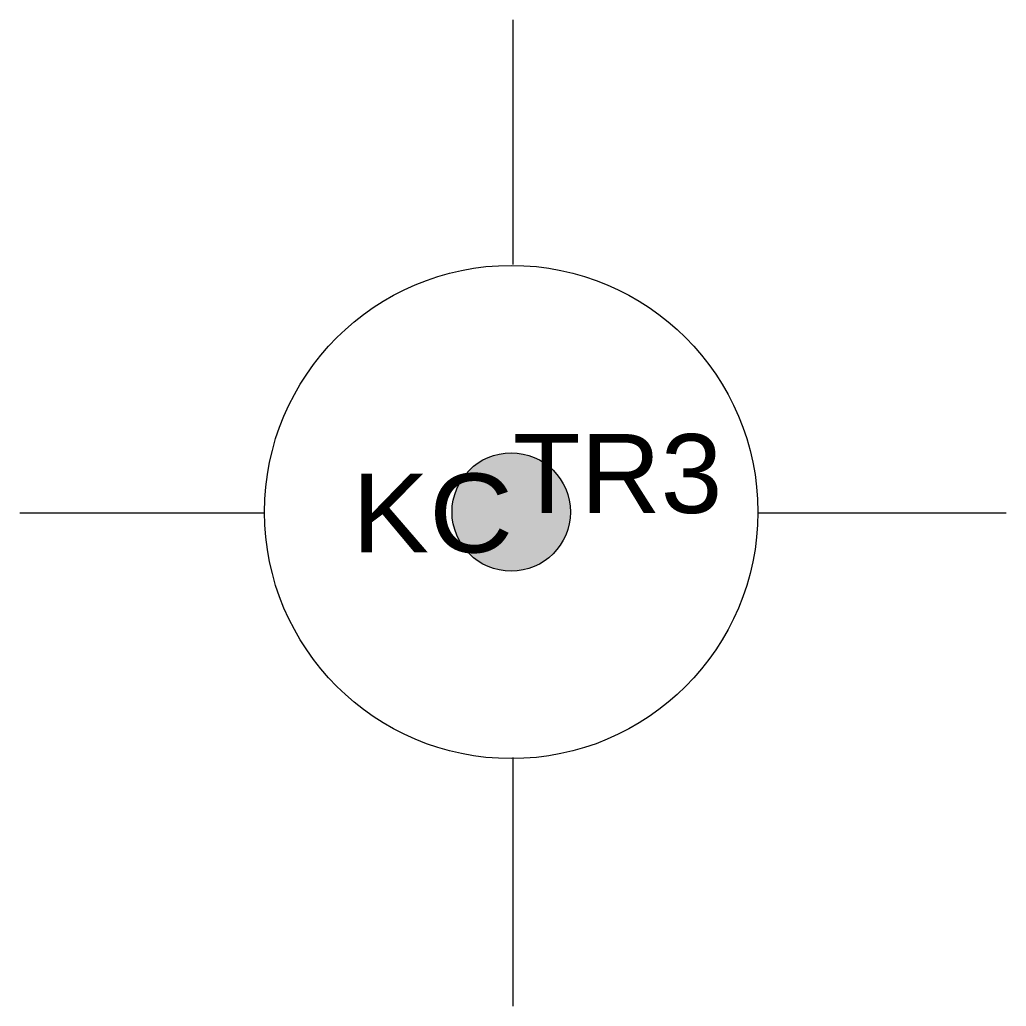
# Model space of a CAD drawing. Header units: metres. Extents: x 548431 to 549826, y 1837881 to 1838400.
# Drawn here: x 548844.55 to 548847.05, y 1838265.53 to 1838268.03 of the extents above; entities that cross this region are included whole.
import ezdxf
from ezdxf.enums import TextEntityAlignment as Align

# ---------------------------------------------------------------- set-up
doc = ezdxf.new("R2010")
doc.units = ezdxf.units.M
doc.header["$LTSCALE"] = 0.08
doc.layers.add('7', color=7, linetype='Continuous', lineweight=13)
doc.layers.add('9', color=7, linetype='Continuous')

msp = doc.modelspace()

# ---------------------------------------------------------------- hatches: boundary and pattern name
at = {"layer": '7'}
msp.add_hatch(color=256, dxfattribs=at).paths.add_polyline_path([(548845.79547, 1838266.63252, 1), (548845.79547, 1838266.93252, 1)])

# ---------------------------------------------------------------- linework, layer by layer
for p, q in [((548845.8, 1838267.41), (548845.8, 1838268.03)), ((548845.17, 1838266.78), (548844.55, 1838266.78)), ((548847.05, 1838266.78), (548846.42, 1838266.78)), ((548845.8, 1838265.53), (548845.8, 1838266.16))]:
    msp.add_line(p, q, dxfattribs=at)
for radius in [0.625, 0.15]:
    msp.add_circle((548845.79547, 1838266.78252), radius, dxfattribs=at)

# ---------------------------------------------------------------- texts
at = {"layer": '7', "width": 1.05}
msp.add_text('TR3', height=0.2, dxfattribs=at).set_placement((548845.8, 1838266.78))
at = {"layer": '9', "width": 1.1}
msp.add_text('KC', height=0.2, dxfattribs=at).set_placement((548845.8, 1838266.68), align=Align.RIGHT)

doc.saveas('drawing.dxf')
